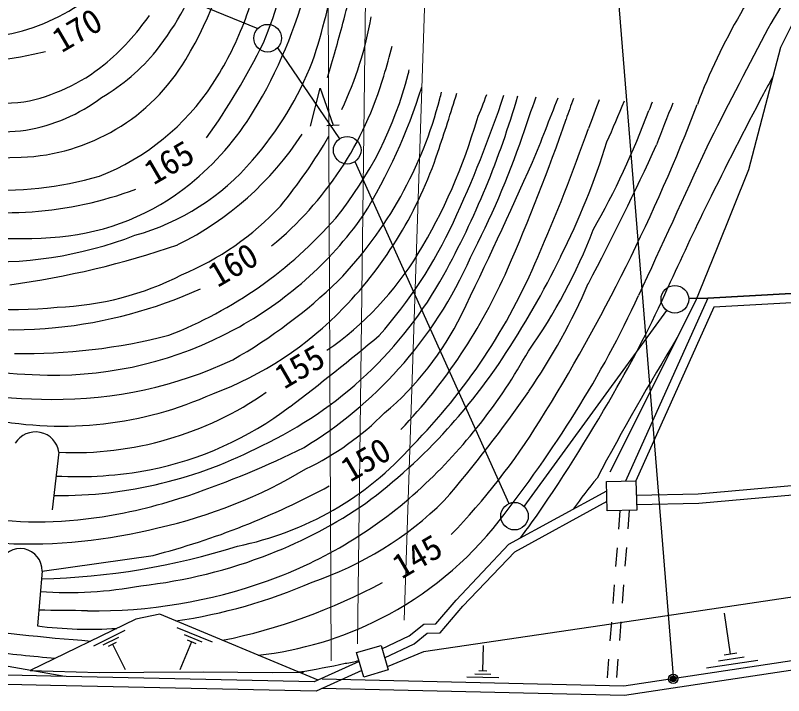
# Model space of a CAD drawing. Units: millimetres, scale not verified. Extents: x 40000 to 680000, y 20000 to 380000.
# Drawn here: x 186190 to 227422, y 287346 to 323863 of the extents above; entities that cross this region are included whole.
import ezdxf
from ezdxf.enums import TextEntityAlignment as Align

# ---------------------------------------------------------------- set-up
doc = ezdxf.new("R2010")
doc.units = ezdxf.units.MM
doc.header["$LTSCALE"] = 1000
doc.header["$PDMODE"] = 32
doc.header["$PDSIZE"] = 500
for name, color, linetype, lineweight in [('M-BGD', 7, 'Continuous', 25), ('M-BMK-ROW', 30, 'Continuous', 25), ('M-STR-HTXT', 7, 'Continuous', 13), ('M-STR-STRC', 7, 'Continuous', 25)]:
    doc.layers.add(name, color=color, linetype=linetype, lineweight=lineweight)
doc.styles.add('ＭＳ ゴシック', font='')
doc.styles.get('ＭＳ ゴシック').set_extended_font_data('MS Gothic')

msp = doc.modelspace()

# ---------------------------------------------------------------- linework, layer by layer
at = {"layer": 'M-BGD'}
for p, q in [((202905, 317954), (203574, 317986)), ((188527, 300407), (188165, 297326)), ((217916, 298840), (219498, 298881)), ((217957, 297258), (217916, 298840)), ((219498, 298881), (219539, 297299)), ((219539, 297299), (217957, 297258)), ((219133, 297288), (219057, 296291)), ((218630, 297275), (218555, 296278)), ((218480, 295281), (218404, 294284)), ((218982, 295294), (218907, 294297)), ((187621, 294028), (193579, 294875)), ((187621, 294028), (187373, 291088)), ((218329, 293286), (218253, 292289)), ((218831, 293299), (218756, 292302)), ((224576, 289576), (224245, 291771)), ((218178, 291292), (218102, 290295)), ((218680, 291305), (218605, 290308)), ((190397, 290026), (192086, 290861)), ((194864, 291009), (196744, 290227)), ((190903, 290066), (191747, 290484)), ((195256, 290625), (196196, 290235)), ((195413, 290340), (195883, 290144)), ((191197, 290002), (191620, 290210)), ((191408, 290106), (192076, 288755)), ((195648, 290242), (195022, 288738)), ((204506, 289654), (205815, 290032)), ((205815, 290032), (206193, 288723)), ((211285, 288664), (211317, 290031)), ((204884, 288345), (204506, 289654)), ((224919, 289628), (224233, 289525)), ((218027, 289298), (217952, 288301)), ((218529, 289311), (218454, 288314)), ((226031, 289235), (223287, 288821)), ((225304, 289405), (223932, 289198)), ((186982, 288699), (190688, 288582)), ((193086, 288605), (196292, 288630)), ((196292, 288630), (199975, 288581)), ((206193, 288723), (204884, 288345)), ((211499, 288659), (211072, 288669)), ((190688, 288582), (193086, 288605)), ((199975, 288581), (201645, 288602)), ((212131, 288303), (210423, 288342)), ((211708, 288483), (210854, 288503))]:
    msp.add_line(p, q, dxfattribs=at)
for points in [[(228989, 325633), (227258, 322135), (225542, 315578), (223817, 311290), (222689, 308520), (218094, 299340)], [(202037, 317913), (202544, 319946), (203240, 317970)], [(302412, 300121), (299800, 300622), (296044, 300717), (288752, 301135), (282710, 301397), (272807, 302100), (262811, 302427), (251920, 303096), (241548, 303393), (238795, 303275), (234212, 309283), (223345, 308680), (218944, 298866)], [(302425, 299610), (299746, 300124), (296024, 300218), (288727, 300636), (282682, 300898), (272781, 301601), (262787, 301927), (251898, 302596), (241552, 302893), (238556, 302765), (233975, 308769), (223676, 308198), (219498, 298881)], [(219519, 298099), (222834, 298184), (233878, 299161), (241228, 299778), (248633, 299882), (255304, 299468), (262330, 299004)], [(219532, 297599), (222863, 297685), (233921, 298663), (241252, 299278), (248621, 299382), (255272, 298969), (262343, 298502)], [(205863, 289864), (207332, 290554), (208105, 291186), (208748, 291203), (209842, 292477), (212682, 295473), (217929, 298346)], [(206004, 289378), (207601, 290128), (208289, 290691), (208983, 290709), (210213, 292142), (212990, 295072), (217944, 297784)], [(305484, 291377), (303200, 293238), (295890, 293381), (281495, 293439), (268369, 293561), (253721, 293759), (237145, 293610), (230526, 293024), (218170, 291191), (208093, 289696), (206144, 288891)], [(202443, 288183), (193949, 291714), (192655, 291452), (186982, 288699)], [(372291, 289956), (360181, 288752), (359049, 288620), (350951, 289711), (343390, 290839), (338935, 291589), (331401, 291294), (324871, 291059), (320351, 290999), (316082, 291072), (308319, 290796), (305885, 290892), (301125, 290709), (283091, 290515), (266080, 290552), (263774, 290557), (258245, 290368), (241139, 290415), (238242, 290268), (218879, 287346), (202638, 287722)], [(204644, 289175), (202235, 288089), (188091, 288384), (175003, 288696), (169979, 288802), (161902, 289142), (157305, 289228), (153853, 289340), (148712, 289474), (144730, 289548), (140582, 289723), (136205, 289854), (131843, 290074), (125667, 290425), (119650, 290592), (113512, 290944), (107862, 291212), (103419, 291420), (103133, 291486)], [(188847, 288369), (181227, 289719), (176068, 290453), (167008, 291021), (164913, 291263), (157351, 291139), (154618, 291066), (151594, 291082), (149330, 291406), (147700, 291362), (142550, 291080), (139650, 290251)], [(305484, 291377), (301113, 291209), (283089, 291015), (266081, 291052), (263766, 291057), (258237, 290868), (241127, 290915), (238192, 290766), (218847, 287847), (202650, 288222)], [(204785, 288690), (202338, 287587), (188079, 287885), (174991, 288196), (169963, 288302), (161886, 288642), (157292, 288728), (153838, 288840), (148701, 288974), (144715, 289048), (140563, 289223), (136185, 289355), (131816, 289575), (125646, 289925), (119628, 290093), (113485, 290444), (107838, 290713), (103351, 290923), (103147, 290970)]]:
    msp.add_lwpolyline(points, dxfattribs=at)
for centre, radius, start, end in [((175897, 333047), 22612, 329.288, 349.6884), ((254241, 307120), 33648, 140.7889, 159.1773), ((174017, 332767), 27522, 337.8307, 349.5857), ((176856, 331764), 23143, 338.8981, 348.612), ((244948, 312990), 20988, 137.0444, 152.0401), ((181463, 331619), 15629, 321.8998, 341.5095), ((168940, 332387), 34975, 341.6636, 350.1624), ((177714, 331681), 24902, 328.6373, 345.93), ((163563, 334361), 41664, 344.8214, 347.3907), ((183620, 333496), 10868, 281.0176, 306.3835), ((182389, 331533), 13410, 309.6291, 325.111), ((185631, 327261), 19962, 334.9724, 349.9598), ((182222, 329693), 17390, 326.8256, 338.8981), ((71324, 359385), 137237, 343.55027, 344.82143), ((464350, 196529), 269384, 152.04013, 153.4865), ((165385, 339317), 38090, 324.655, 333.603), ((157608, 334749), 50384, 343.6978, 345.5968), ((179917, 357235), 36188, 265.2952, 282.5933), ((185158, 329031), 11128, 300.5738, 320.6488), ((186090, 326992), 10756, 272.216, 329.288), ((184694, 329051), 10031, 281.2395, 308.5326), ((185486, 327899), 17882, 318.6422, 338.6354), ((140094, 338019), 69373, 345.54329, 345.73977), ((188190, 325804), 18521, 309.3935, 343.6978), ((187604, 325771), 20310, 320.9791, 345.5433), ((258262, 302742), 36121, 150.4197, 152.0925), ((185968, 327244), 12916, 291.5045, 326.8256), ((178978, 329072), 30403, 328.334, 342.6397), ((55043, 367944), 162191, 341.51153, 342.69332), ((53074, 359486), 160973, 345.57402, 345.70327), ((149873, 340524), 65953, 335.10756, 341.48012), ((176813, 332443), 36974, 337.4778, 339.7051), ((420992, 216553), 220266, 152.09249, 153.80214), ((182391, 374772), 55722, 268.956, 274.3824), ((185192, 326946), 9372, 279.539, 306.8877), ((187709, 324852), 21954, 316.0374, 345.574), ((168126, 332545), 46871, 331.1606, 343.8901), ((-470924, 553752), 724005, 340.94413, 341.12161), ((-29990, 414656), 263140, 337.97746, 338.78558), ((318208, 282861), 108412, 160.30507, 160.92748), ((315249, 281734), 104705, 158.95647, 159.86059), ((74755, 379292), 156122, 336.51257, 337.38884), ((265125, 301991), 47958, 158.9759, 159.5425), ((279238, 295155), 62547, 157.44804, 159.64266), ((129612, 354859), 99811, 328.08579, 338.99439), ((178431, 334331), 44571, 330.451, 339.5425), ((185933, 326672), 15277, 309.0261, 328.6373), ((182430, 326495), 29695, 328.7122, 343.9416), ((112956, 353826), 108762, 336.37482, 340.92748), ((183976, 341616), 24072, 265.6895, 276.6053), ((187473, 326642), 16818, 296.2219, 327.0309), ((118095, 352790), 104866, 336.44452, 340.49959), ((185071, 353314), 37098, 257.0413, 272.216), ((176920, 332740), 30290, 320.8745, 329.508), ((167245, 333317), 48838, 332.6375, 340.9441), ((179557, 329009), 40198, 333.2584, 342.723), ((102976, 370109), 129091, 331.98548, 335.66494), ((37136979, -16661066), 40630866, 155.3007, 155.31305), ((187782, 323560), 22228, 316.1925, 341.5115), ((189209, 324332), 12733, 285.465, 319.6195), ((-45938, 432151), 284668, 334.09633, 335.91639), ((185442, 333452), 18968, 266.0278, 286.1011), ((187449, 324801), 12869, 275.0045, 309.0261), ((185637, 333345), 20077, 257.8417, 290.4352), ((353238, 249889), 144756, 153.80214, 155.79191), ((189203, 324073), 15326, 292.6864, 317.0291), ((186159, 327987), 22842, 291.2172, 318.942), ((188239, 324938), 20396, 298.4814, 324.5581), ((186839, 323370), 25201, 318.5154, 335.1076), ((186214, 338905), 27028, 258.0221, 275.0045), ((189617, 322919), 29544, 324.6781, 339.0379), ((184950, 331789), 21162, 266.0752, 291.2057), ((179721, 355275), 46283, 277.6539, 289.1508), ((193171, 319967), 17126, 304.6764, 328.7122), ((173087, 331472), 47090, 326.4244, 334.1239), ((190013, 319921), 22505, 318.0679, 336.2856), ((184666, 323251), 32040, 315.4478, 337.2916), ((185261, 322199), 29842, 316.4285, 336.3748), ((187840, 324234), 16045, 272.1377, 296.9604), ((190157, 320414), 21720, 295.2661, 331.1606), ((184026, 329711), 27994, 299.6171, 314.1126), ((186146, 322706), 33516, 325.4151, 336.7504), ((165234, 334413), 61375, 329.79118, 335.79191), ((185976, 331522), 24533, 275.5359, 294.4178), ((169595, 331832), 55078, 327.905, 335.313), ((186013, 331234), 23160, 255.4603, 276.0102), ((190205, 321235), 18870, 290.4024, 316.1925), ((185982, 331461), 24471, 254.4862, 275.5359), ((195874, 314714), 15847, 309.7344, 334.0963), ((188255, 324909), 20362, 269.0457, 298.4814), ((189480, 354000), 49475, 253.0768, 268.1878), ((186623, 336953), 31250, 269.1288, 284.4593), ((121902, 406962), 130699, 307.19413, 309.88823), ((355134, 225456), 156144, 148.69922, 151.89114), ((187917, 320168), 29517, 312.846, 330.956), ((188357, 325568), 22319, 269.3994, 295.2034), ((186184, 322779), 31371, 317.6938, 326.4244), ((189881, 320041), 22684, 301.3628, 318.0679), ((188518, 340989), 37741, 256.3995, 269.3994), ((188680, 321605), 19791, 258.8608, 294.1713), ((189305, 318535), 18145, 267.5425, 304.7931), ((157454, 342488), 68368, 319.19745, 325.4151), ((140246, 348124), 89871, 325.03426, 330.25291), ((189801, 317488), 18378, 281.2785, 307.1941), ((195213, 313211), 15186, 295.6386, 315.284), ((157627, 339337), 69204, 321.98936, 327.90501), ((183018, 321598), 36895, 316.0439, 328.0858), ((187267, 300230), 1273, 8.0041, 148.631), ((186184, 322779), 31371, 306.8004, 317.6938), ((188446, 321840), 23760, 269.6808, 297.5308), ((179400, 345514), 50075, 288.8105, 296.427), ((194817, 311965), 16914, 281.2428, 318.5692), ((189499, 320267), 21164, 266.9635, 280.6103), ((188171, 322149), 26407, 282.3981, 301.0305), ((249073, 273381), 40747, 141.0012, 143.9483), ((182889, 335910), 42404, 284.6008, 298.3726), ((191612, 316184), 24083, 289.6659, 312.846), ((186412, 324929), 28329, 279.0022, 288.8105), ((196021, 311232), 18813, 288.9343, 314.4949), ((190545, 318774), 25575, 291.3862, 304.349), ((187408, 318641), 21963, 260.6513, 279.0022), ((197177, 308426), 19008, 296.9324, 321.9894), ((191613, 312607), 27424, 322.212, 324.3399), ((186922, 323573), 28082, 267.2705, 284.2646), ((186455, 294074), 1167, 357.7415, 160.5812), ((186774, 330918), 37308, 271.2481, 287.6964), ((189884, 320464), 27390, 276.3777, 291.3862), ((189079, 313520), 20638, 265.6948, 280.7447), ((190449, 319440), 27540, 269.2072, 289.6659), ((190616, 319988), 28938, 278.3338, 293.4353), ((190946, 321293), 31626, 281.6164, 298.2112), ((185509, -37548), 329482, 89.20721, 89.66352), ((199726, 413087), 123175, 262.02951, 265.58149), ((197104, 308570), 19169, 276.3663, 296.9324), ((190199, 313526), 22615, 262.8197, 273.6352), ((209360, 516963), 228578, 263.8011, 264.72168), ((194819, 330561), 42460, 278.9236, 282.3415), ((202143, 299722), 10784, 279.3477, 283.3292)]:
    msp.add_arc(centre, radius, start, end, dxfattribs=at)
at = {"layer": 'M-BMK-ROW'}
for p, q in [((191247, 326425), (199204, 323160)), ((200257, 322115), (203581, 317238)), ((204417, 316011), (212674, 297656)), ((222324, 308689), (223345, 308680)), ((213504, 297504), (221148, 308024))]:
    msp.add_line(p, q, dxfattribs=at)
msp.add_lwpolyline([(223345, 308680), (234212, 309283), (243442, 303339), (263202, 302414), (282710, 301397), (322523, 301377), (342383, 303664), (362004, 305944)], dxfattribs=at)
for centre in [(199731, 322637), (203999, 316624), (221585, 308624), (212978, 296980)]:
    msp.add_circle(centre, 742, dxfattribs=at)
at = {"layer": 'M-STR-HTXT'}
for p, q in [((204554, 290129), (205334, 354265)), ((203137, 289211), (202871, 351714)), ((207053, 291406), (208766, 342684))]:
    msp.add_line(p, q, dxfattribs=at)
at = {"layer": 'M-STR-STRC'}
msp.add_line((218376, 326776), (221485, 288397), dxfattribs=at)
for radius in [150, 120, 90, 60, 30]:
    msp.add_circle((221497, 288247), radius, dxfattribs=at)
msp.add_point((221497, 288247), dxfattribs=at)

# ---------------------------------------------------------------- texts
at = {"layer": 'M-BGD', "style": 'ＭＳ ゴシック'}
for s, p in [('170', (188871, 321485)), ('165', (193806, 314386)), ('160', (197238, 308884)), ('155', (200816, 303426)), ('150', (204362, 298434)), ('145', (207125, 293237))]:
    msp.add_text(s, height=1320, rotation=30.271, dxfattribs=at).set_placement(p, align=Align.BOTTOM_LEFT)

doc.saveas('drawing.dxf')
